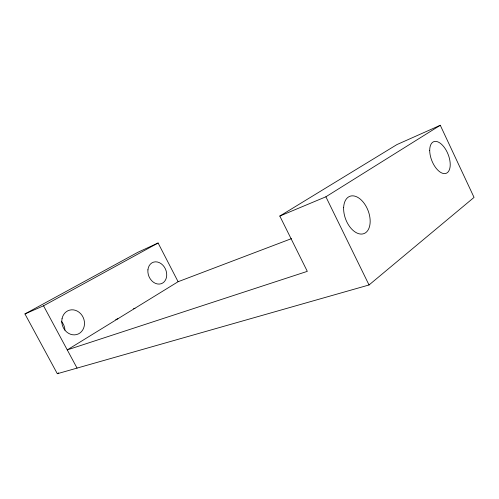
<?xml version="1.0" encoding="UTF-8"?>
<svg xmlns="http://www.w3.org/2000/svg" width="499" height="499" viewBox="0 0 499 499"><rect width="100%" height="100%" fill="white"/><g stroke="black" fill="none" stroke-linecap="round" stroke-linejoin="round"><path stroke-width="0.75" d="M178.106 281.717L158.102 243.001L137.899 252.276L24.95 313.94L57.316 373.72L369.035 284.973L474.05 197.398L440.28 125.28L396.905 144.598L279.814 216.061L307.309 271.356L67.259 349.899L178.106 281.717L291.472 238.641M57.316 373.72L58.62 372.89M279.814 216.061L325.884 196.793L440.28 125.28M24.95 313.94L43.538 305.806L158.102 243.001M133.52 308.775L134.98 308.251M115.724 319.522L117.889 318.761M43.538 305.806L77.052 368.1M325.884 196.793L369.035 284.973M61.514 321.574A12.226 10.947 69.6 0 1 64.92 330.188M62.063 318.568A12.718 11.153 69.5 0 0 76.553 334.579A12.718 11.153 69.5 0 0 80.826 313.865A12.718 11.153 69.5 0 0 62.063 318.568M343.643 207.603A19.935 12.007 69.2 0 0 362.867 233.919A19.935 12.007 69.2 0 0 364.176 203.349A19.935 12.007 69.2 0 0 343.643 207.603M429.708 150.467A17.003 8.732 68.3 0 0 445.17 173.571A17.003 8.732 68.3 0 0 445.039 148.44A17.003 8.732 68.3 0 0 429.708 150.467M147.916 269.84A11.458 9.044 67.5 0 0 161.021 283.781A11.458 9.044 67.5 0 0 162.923 265.256A11.458 9.044 67.5 0 0 147.916 269.84"/></g></svg>
